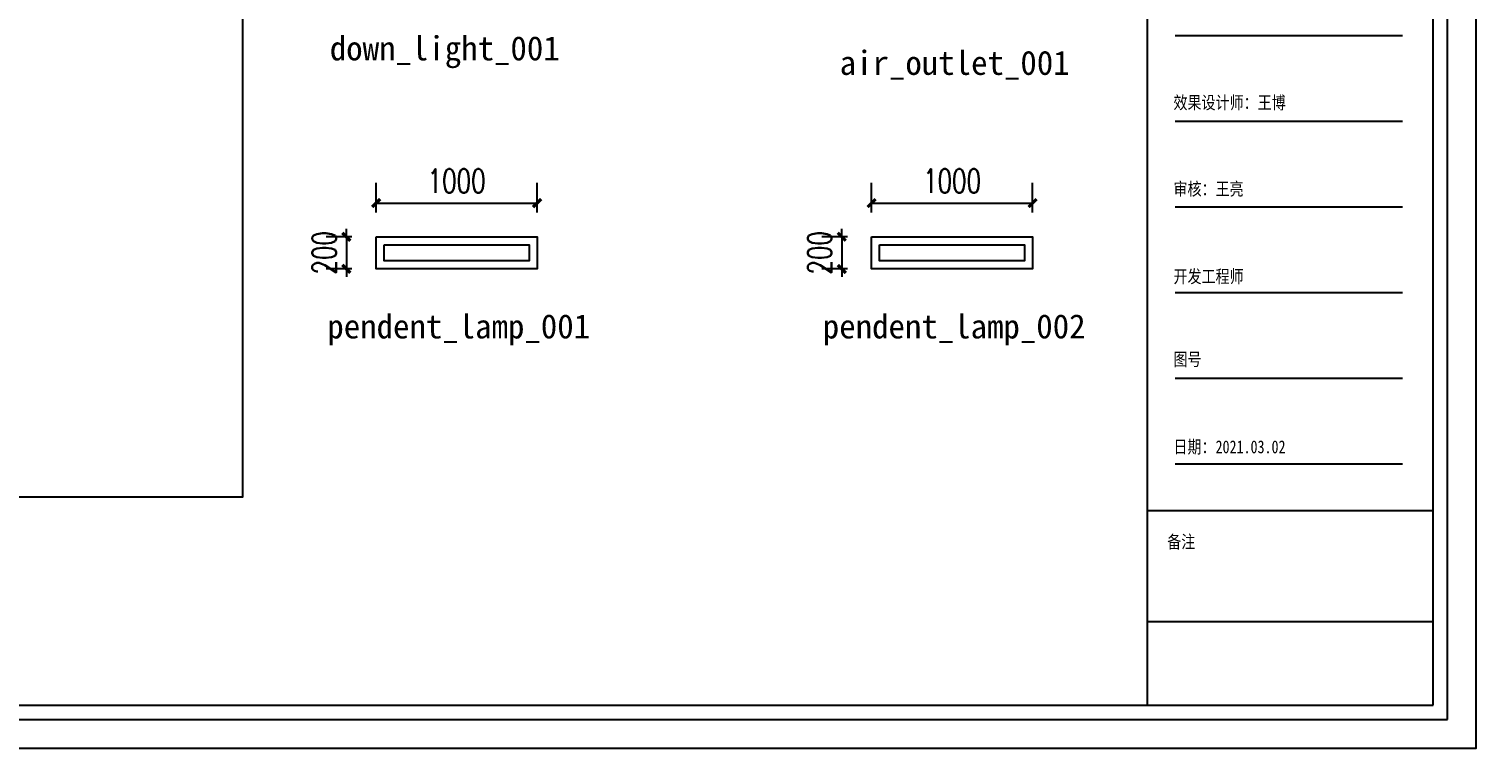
# Model space of a CAD drawing. Extents: x -39284 to 61125, y -120535 to -93658.
# Drawn here: x 52134 to 61125, y -104332 to -99864 of the extents above; entities that cross this region are included whole.
import ezdxf

# ---------------------------------------------------------------- set-up
doc = ezdxf.new("R2010")
doc.units = 0
doc.header["$LTSCALE"] = 1000
doc.header["$MEASUREMENT"] = 0
doc.layers.add('PM-家具', color=146, linetype='Continuous')
doc.layers.add('PUB_DIM', color=3, linetype='Continuous')
doc.styles.add('_TCH_DIM_T3', font='SIMPLEX', dxfattribs={"width": 0.705882, "bigfont": 'GBCBIG'})
doc.styles.get("Standard").update_dxf_attribs({"font": 'gbenor.shx', "bigfont": 'gbcbig.shx'})
doc.styles.add('WJ', font='', dxfattribs={"width": 0.8, "height": 135})
doc.styles.get('WJ').set_extended_font_data('FangSong_GB2312')
doc.dimstyles.new('_TCH_ARCH&&50', dxfattribs={"dimtxt": 148.75, "dimasz": 50, "dimexe": 125, "dimexo": 150, "dimgap": 63.125, "dimtad": 1, "dimdec": 0, "dimzin": 0, "dimdsep": 46, "dimtxsty": '_TCH_DIM_T3', "dimblk": 'ARCHTICK', "dimcen": 0.09, "dimclrt": 7, "dimazin": 2, "dimtfac": 1, "dimtdec": 0, "dimtix": 1, "dimtmove": 2, "dimatfit": 3, "dimfxl": 50, "dimtolj": 1, "dimtzin": 0, "dimarcsym": 0})

# ---------------------------------------------------------------- blocks, each defined once
blk = doc.blocks.new('餐厅摆放方案图例')
at = {"color": 251}
for p, q in [((80419, -7996), (80419, 2265)), ((65765, -7996), (80419, -7996))]:
    blk.add_line(p, q, dxfattribs=at)
for p, q in [((78249, -7893), (78249, 2162)), ((80316, -7893), (80316, 2162)), ((78450, -3046), (80093, -3046)), ((78450, -3666), (80093, -3666)), ((78450, -4286), (80093, -4286)), ((78450, -4906), (80093, -4906)), ((78450, -5527), (80093, -5527)), ((78450, -6147), (80093, -6147)), ((78249, -6483), (80316, -6483)), ((78249, -7288), (80316, -7288)), ((65868, -7893), (80316, -7893))]:
    blk.add_line(p, q)
blk.add_lwpolyline([(65528, -8203), (80626, -8203), (80626, 2472), (65528, 2472)], close=True)
at = {"attachment_point": 1, "style": 'WJ'}
for s, insert, char_height, width in [('{\\fSimSun|b0|i0|c134|p2;效果设计师：王博}', (78437, -3486), 93.01, 1162.46), ('{\\fSimSun|b0|i0|c134|p2;审核：王亮}', (78437, -4111), 93.01, 556.37), ('{\\fSimSun|b0|i0|c134|p2;开发工程师}', (78437, -4744), 93.01, 556.37), ('图号', (78437, -5344), 93, 556.37), ('{\\fSimSun|b0|i0|c134|p2;日期：2021.03.02}', (78437, -5977), 93.01, 1143.54), ('{\\fSimSun|b0|i0|c134|p2;备注}', (78392, -6664), 93.01, 741.51)]:
    blk.add_mtext(s, dxfattribs=dict(at, insert=insert, char_height=char_height, width=width))
blk = doc.blocks.new('_ArchTick')
at = {"color": 0, "linetype": 'ByBlock', "const_width": 0.4}
blk.add_lwpolyline([(-0.5, -0.5), (0.5, 0.5)], dxfattribs=at)
blk = doc.blocks.new('*D129')
at = {"layer": 'Defpoints', "color": 0, "transparency": 16777216}
for p in [(55291.1, -100945.7), (54291.1, -101155), (55291.1, -101155)]:
    blk.add_point(p, dxfattribs=at)
at = {"layer": 'PUB_DIM', "color": 0, "lineweight": -2, "transparency": 16777216}
for p, q in [((54291.1, -101005), (54291.1, -100820.7)), ((55291.1, -101005), (55291.1, -100820.7)), ((54291.1, -100945.7), (55291.1, -100945.7))]:
    blk.add_line(p, q, dxfattribs=at)
at = {"layer": 'PUB_DIM', "color": 0, "lineweight": -2, "transparency": 16777216, "xscale": 50, "yscale": 50, "zscale": 50, "rotation": 180}
blk.add_blockref('_ArchTick', (54291.1, -100945.7), dxfattribs=at)
at = {"layer": 'PUB_DIM', "color": 0, "lineweight": -2, "transparency": 16777216, "xscale": 50, "yscale": 50, "zscale": 50}
blk.add_blockref('_ArchTick', (55291.1, -100945.7), dxfattribs=at)
at = {"layer": 'PUB_DIM', "color": 7, "transparency": 16777216, "insert": (54791.1, -100808.2), "char_height": 148.75, "attachment_point": 5, "style": '_TCH_DIM_T3'}
blk.add_mtext('\\A1;1000', dxfattribs=at)
blk = doc.blocks.new('*D130')
at = {"layer": 'Defpoints', "color": 0, "transparency": 16777216}
for p in [(54291.1, -101155), (54106, -101355), (54291.1, -101355)]:
    blk.add_point(p, dxfattribs=at)
at = {"layer": 'PUB_DIM', "color": 0, "lineweight": -2, "transparency": 16777216}
for p, q in [((54106, -101155), (54106, -101105)), ((54141.1, -101155), (53981, -101155)), ((54106, -101155), (54106, -101355)), ((54141.1, -101355), (53981, -101355)), ((54106, -101355), (54106, -101405))]:
    blk.add_line(p, q, dxfattribs=at)
at = {"layer": 'PUB_DIM', "color": 0, "lineweight": -2, "transparency": 16777216, "xscale": 50, "yscale": 50, "zscale": 50}
for p, rotation in [((54106, -101155), 270), ((54106, -101355), 90)]:
    blk.add_blockref('_ArchTick', p, dxfattribs=dict(at, rotation=rotation))
at = {"layer": 'PUB_DIM', "color": 7, "transparency": 16777216, "insert": (53968.5, -101255), "char_height": 148.75, "attachment_point": 5, "rotation": 90, "style": '_TCH_DIM_T3'}
blk.add_mtext('\\A1;200', dxfattribs=at)
blk = doc.blocks.new('*D131')
at = {"layer": 'Defpoints', "color": 0, "transparency": 16777216}
for p in [(58369.2, -100945.7), (57369.2, -101155), (58369.2, -101155)]:
    blk.add_point(p, dxfattribs=at)
at = {"layer": 'PUB_DIM', "color": 0, "lineweight": -2, "transparency": 16777216}
for p, q in [((57369.2, -101005), (57369.2, -100820.7)), ((58369.2, -101005), (58369.2, -100820.7)), ((57369.2, -100945.7), (58369.2, -100945.7))]:
    blk.add_line(p, q, dxfattribs=at)
at = {"layer": 'PUB_DIM', "color": 0, "lineweight": -2, "transparency": 16777216, "xscale": 50, "yscale": 50, "zscale": 50, "rotation": 180}
blk.add_blockref('_ArchTick', (57369.2, -100945.7), dxfattribs=at)
at = {"layer": 'PUB_DIM', "color": 0, "lineweight": -2, "transparency": 16777216, "xscale": 50, "yscale": 50, "zscale": 50}
blk.add_blockref('_ArchTick', (58369.2, -100945.7), dxfattribs=at)
at = {"layer": 'PUB_DIM', "color": 7, "transparency": 16777216, "insert": (57869.2, -100808.2), "char_height": 148.75, "attachment_point": 5, "style": '_TCH_DIM_T3'}
blk.add_mtext('\\A1;1000', dxfattribs=at)
blk = doc.blocks.new('*D132')
at = {"layer": 'Defpoints', "color": 0, "transparency": 16777216}
for p in [(57369.2, -101155), (57184.1, -101355), (57369.2, -101355)]:
    blk.add_point(p, dxfattribs=at)
at = {"layer": 'PUB_DIM', "color": 0, "lineweight": -2, "transparency": 16777216}
for p, q in [((57184.1, -101155), (57184.1, -101105)), ((57219.2, -101155), (57059.1, -101155)), ((57184.1, -101155), (57184.1, -101355)), ((57219.2, -101355), (57059.1, -101355)), ((57184.1, -101355), (57184.1, -101405))]:
    blk.add_line(p, q, dxfattribs=at)
at = {"layer": 'PUB_DIM', "color": 0, "lineweight": -2, "transparency": 16777216, "xscale": 50, "yscale": 50, "zscale": 50}
for p, rotation in [((57184.1, -101155), 270), ((57184.1, -101355), 90)]:
    blk.add_blockref('_ArchTick', p, dxfattribs=dict(at, rotation=rotation))
at = {"layer": 'PUB_DIM', "color": 7, "transparency": 16777216, "insert": (57046.6, -101255), "char_height": 148.75, "attachment_point": 5, "rotation": 90, "style": '_TCH_DIM_T3'}
blk.add_mtext('\\A1;200', dxfattribs=at)

msp = doc.modelspace()

# ---------------------------------------------------------------- linework, layer by layer
at = {"layer": 'PM-家具'}
for points in [[(49459.9, -97774.3), (53459.9, -97774.3), (53459.9, -102774.3), (49459.9, -102774.3)], [(54291.1, -101155), (55291.1, -101155), (55291.1, -101355), (54291.1, -101355)], [(54341.1, -101205), (55241.1, -101205), (55241.1, -101305), (54341.1, -101305)], [(57369.2, -101155), (58369.2, -101155), (58369.2, -101355), (57369.2, -101355)], [(57419.2, -101205), (58319.2, -101205), (58319.2, -101305), (57419.2, -101305)]]:
    msp.add_lwpolyline(points, close=True, dxfattribs=at)

# ---------------------------------------------------------------- block references
at = {"xscale": 0.8588563178291333, "yscale": 0.8588563178291333, "zscale": 0.8588563178291333}
msp.add_blockref('餐厅摆放方案图例', (-8121.5, -97287.3), dxfattribs=at)

# ---------------------------------------------------------------- texts
at = {"char_height": 150, "attachment_point": 1}
for s, insert in [('{\\f@FangSong|b0|i0|c134|p49;down_light_001}', (54003.2, -99908.8)), ('{\\f@FangSong|b0|i0|c134|p49;air_outlet_001}', (57171.1, -99999.1)), ('{\\f@FangSong|b0|i0|c134|p49;pendent_lamp_001}', (53987.8, -101636.8)), ('{\\f@FangSong|b0|i0|c134|p49;pendent_lamp_002}', (57065.9, -101636.8))]:
    msp.add_mtext_dynamic_manual_height_columns(s, width=1434.402, gutter_width=1750, heights=[0], dxfattribs=dict(at, insert=insert))

# ---------------------------------------------------------------- dimensions: what is measured, and where the dimension line sits
at = {"layer": 'PUB_DIM'}
for base, p1, p2, picture, middle in [((55291.1, -100945.7), (54291.1, -101155), (55291.1, -101155), '*D129', (54791.1, -100808.2)), ((58369.2, -100945.7), (57369.2, -101155), (58369.2, -101155), '*D131', (57869.2, -100808.2))]:
    dim = msp.add_linear_dim(base=base, p1=p1, p2=p2, dimstyle='_TCH_ARCH&&50', dxfattribs=at)
    dim.commit()
    dim.dimension.update_dxf_attribs({"geometry": picture, "text_midpoint": middle})
for base, p1, p2, picture, middle in [((54106, -101355), (54291.1, -101155), (54291.1, -101355), '*D130', (53968.5, -101255)), ((57184.1, -101355), (57369.2, -101155), (57369.2, -101355), '*D132', (57046.6, -101255))]:
    dim = msp.add_linear_dim(base=base, p1=p1, p2=p2, angle=90, dimstyle='_TCH_ARCH&&50', dxfattribs=at)
    dim.commit()
    dim.dimension.update_dxf_attribs({"geometry": picture, "text_midpoint": middle})

doc.saveas('drawing.dxf')
